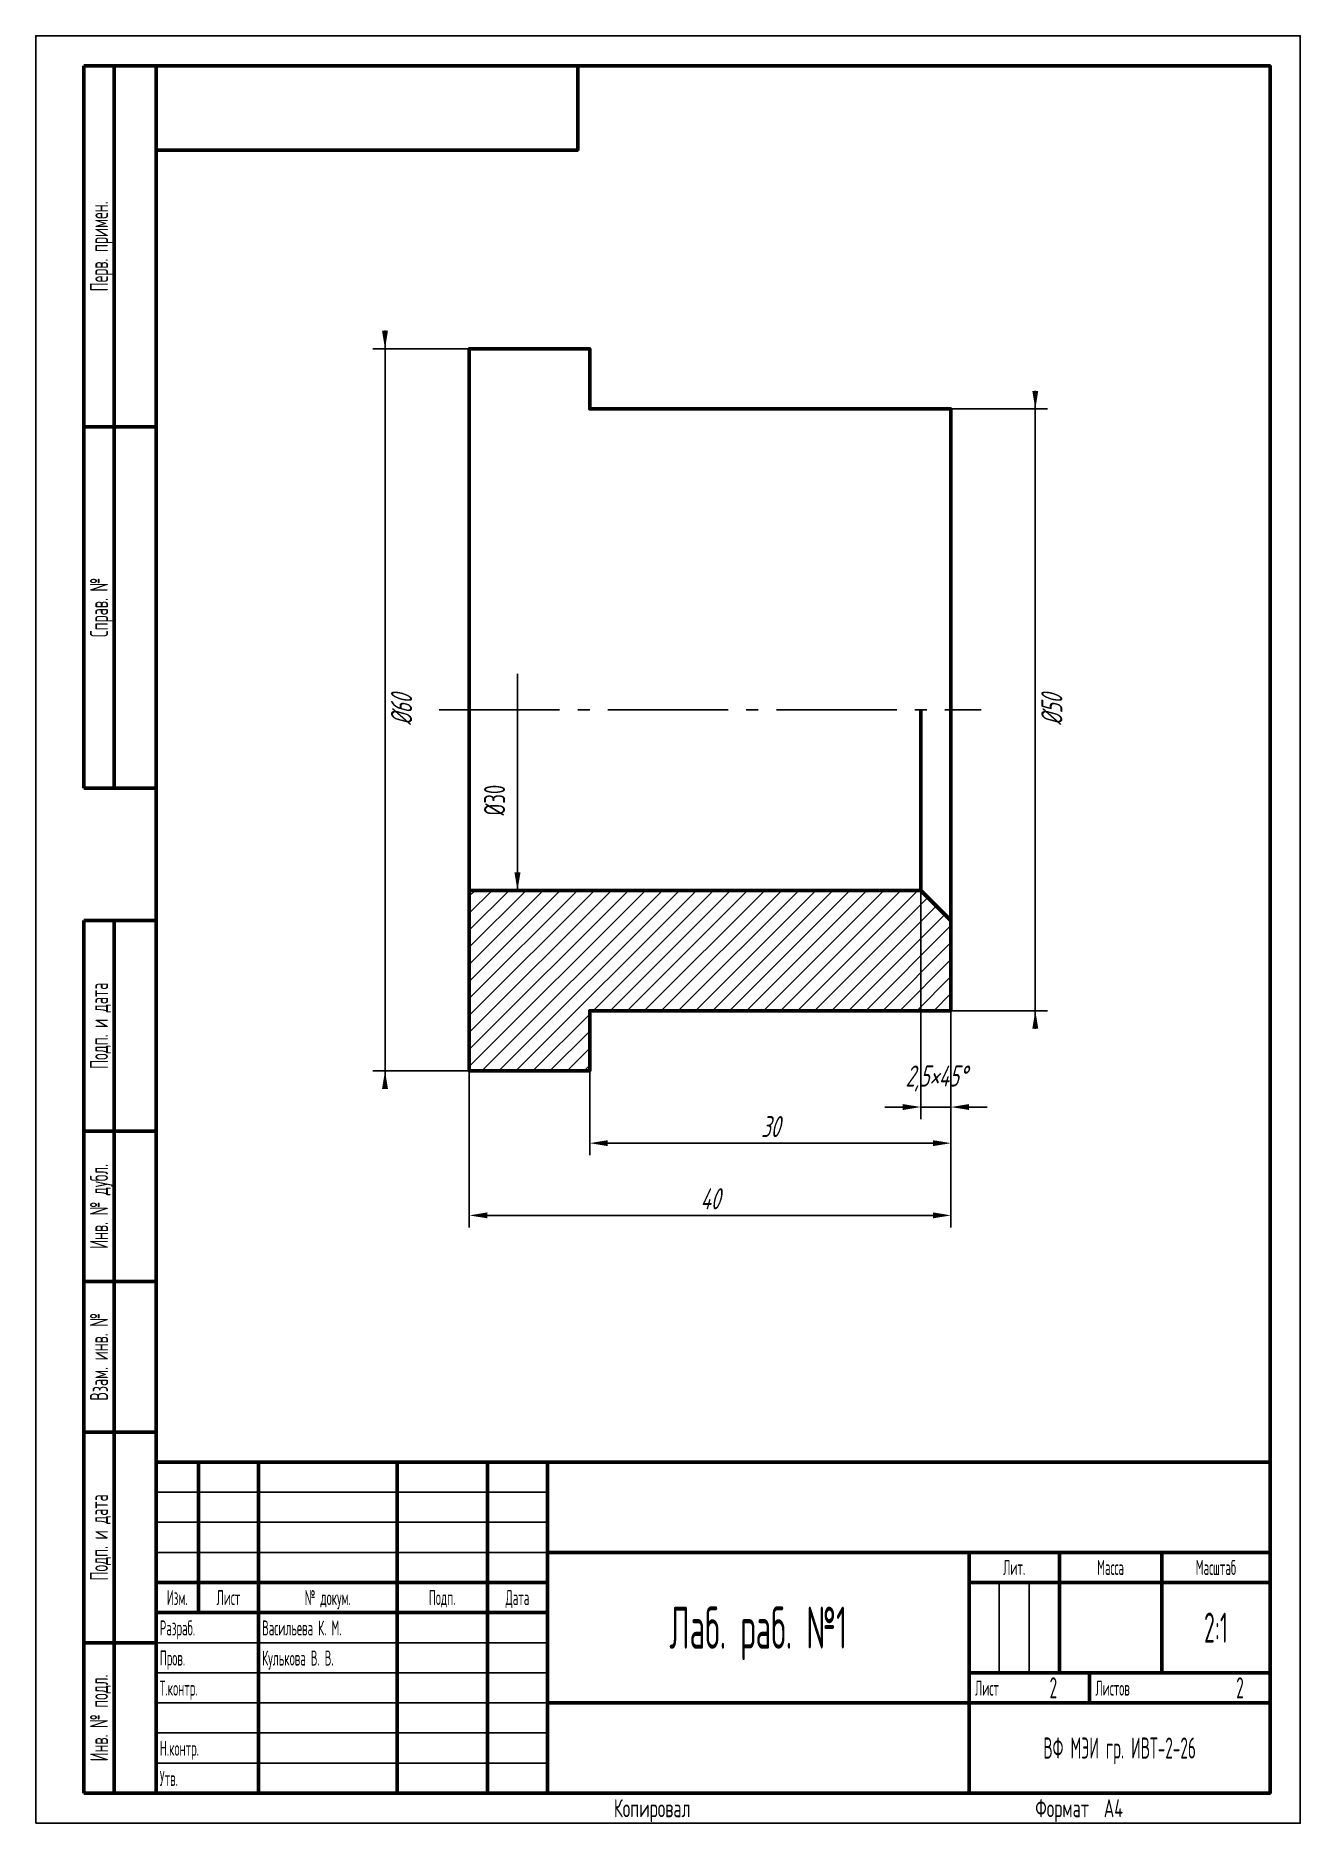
# Model space of a CAD drawing. Header units: millimetres. Extents: x 0 to 210, y 0 to 297.
import ezdxf
from ezdxf.enums import TextEntityAlignment as Align

# ---------------------------------------------------------------- set-up
doc = ezdxf.new("R2010")
doc.units = ezdxf.units.MM
doc.linetypes.add('AXIS', pattern=[28, 20, -3, 2, -3])
for name, color, linetype, lineweight in [('Осевая', 1, 'AXIS', 25), ('Основная', 7, 'Continuous', 50), ('Размеры', 3, 'Continuous', 25), ('Рамка', 7, 'Continuous', 50), ('Рамка_тонкая', 7, 'Continuous', 25), ('Штриховка', 8, 'Continuous', 25)]:
    doc.layers.add(name, color=color, linetype=linetype, lineweight=lineweight)
doc.styles.add('GOST', font='GOST type A.ttf', dxfattribs={"width": 0.8, "oblique": 15})
doc.dimstyles.new('ГОСТ', dxfattribs={"dimtxt": 3.5, "dimasz": 3, "dimexe": 2, "dimexo": 0, "dimgap": 1, "dimtad": 1, "dimdec": 1, "dimlfac": 0.5, "dimtxsty": 'GOST', "dimcen": 2.5, "dimclrd": 3, "dimclre": 3, "dimclrt": 3, "dimazin": 3, "dimtfac": 1, "dimtmove": 0, "dimatfit": 3, "dimlwd": 25, "dimlwe": 25})

msp = doc.modelspace()

# ---------------------------------------------------------------- hatches: boundary and pattern name
at = {"layer": 'Размеры'}
msp.add_hatch(color=3, dxfattribs=at).paths.add_polyline_path([(80, 155), (80.5, 158), (79.5, 158)])
at = {"layer": 'Штриховка'}
h = msp.add_hatch(dxfattribs=at)
h.set_pattern_fill('ANSI31', scale=0.62992)
h.paths.add_polyline_path([(72, 155), (147, 155), (152, 150), (152, 135), (92, 135), (92, 125), (72, 125)])

# ---------------------------------------------------------------- linework, layer by layer
at = {"layer": 'Осевая'}
msp.add_line((67, 185), (157, 185), dxfattribs=at)
at = {"layer": 'Основная'}
for p, q in [((72, 155), (72, 185)), ((147, 155), (147, 185)), ((152, 150), (152, 185))]:
    msp.add_line(p, q, dxfattribs=at)
msp.add_lwpolyline([(72, 185), (72, 245), (92, 245), (92, 235), (152, 235), (152, 185)], dxfattribs=at)
msp.add_lwpolyline([(72, 155), (147, 155), (152, 150), (152, 135), (92, 135), (92, 125), (72, 125)], close=True, dxfattribs=at)
at = {"layer": 'Размеры'}
msp.add_line((80, 191), (80, 155), dxfattribs=at)
at = {"layer": 'Рамка'}
for p, q in [((8, 172), (8, 292)), ((8, 292), (20, 292)), ((13, 172), (13, 292)), ((8, 232), (20, 232)), ((8, 172), (20, 172)), ((8, 5), (8, 150)), ((8, 150), (20, 150)), ((13, 5), (13, 150)), ((8, 115), (20, 115)), ((8, 90), (20, 90)), ((8, 65), (20, 65)), ((27, 35), (27, 60)), ((37, 5), (37, 60)), ((60, 5), (60, 60)), ((75, 5), (75, 60)), ((85, 5), (85, 60)), ((85, 45), (205, 45)), ((155, 5), (155, 45)), ((170, 25), (170, 45)), ((187, 25), (187, 45)), ((20, 40), (85, 40)), ((155, 40), (205, 40)), ((20, 35), (85, 35)), ((8, 30), (20, 30)), ((155, 25), (205, 25)), ((175, 20), (175, 25)), ((85, 20), (155, 20)), ((155, 20), (205, 20)), ((8, 5), (20, 5))]:
    msp.add_line(p, q, dxfattribs=at)
msp.add_lwpolyline([(20, 5), (205, 5), (205, 292), (20, 292)], close=True, dxfattribs=at)
for points in [[(20, 278), (90, 278), (90, 292)], [(20, 5), (20, 60), (205, 60)]]:
    msp.add_lwpolyline(points, dxfattribs=at)
at = {"layer": 'Рамка_тонкая'}
for p, q in [((20, 55), (85, 55)), ((20, 50), (85, 50)), ((20, 45), (85, 45)), ((160, 25), (160, 40)), ((165, 25), (165, 40)), ((20, 30), (85, 30)), ((20, 25), (85, 25)), ((20, 20), (85, 20)), ((20, 15), (85, 15)), ((20, 10), (85, 10))]:
    msp.add_line(p, q, dxfattribs=at)
msp.add_lwpolyline([(0, 0), (210, 0), (210, 297), (0, 297)], close=True, dxfattribs=at)

# ---------------------------------------------------------------- texts
at = {"layer": 'Размеры', "style": 'GOST', "width": 0.8}
msp.add_text('%%c30', height=3.5, rotation=90, dxfattribs=at).set_placement((79, 170), align=Align.BOTTOM_CENTER)
at = {"layer": 'Рамка_тонкая', "style": 'GOST', "width": 0.7}
for s, p in [('Перв. примен.', (10.5, 262)), ('Справ. №', (10.5, 202)), ('Подп. и дата', (10.5, 132.5)), ('Инв. № дубл.', (10.5, 102.5)), ('Взам. инв. №', (10.5, 77.5)), ('Подп. и дата', (10.5, 47.5)), ('Инв. № подл.', (10.5, 17.5))]:
    msp.add_text(s, height=3, rotation=90, dxfattribs=at).set_placement(p, align=Align.MIDDLE_CENTER)
at = {"layer": 'Рамка_тонкая', "style": 'GOST', "width": 0.65}
for s, height, p in [('Лит.', 2.5, (162.5, 42.5)), ('Масса', 2.5, (178.5, 42.5)), ('Масштаб', 2.5, (196, 42.5)), ('Изм.', 2.5, (23.5, 37.5)), ('Лист', 2.5, (32, 37.5)), ('№ докум.', 2.5, (48.5, 37.5)), ('Подп.', 2.5, (67.5, 37.5)), ('Дата', 2.5, (80, 37.5)), ('Лаб. раб. №1', 7, (120, 32.5)), ('2:1', 5, (196, 32.5)), ('2', 3.5, (169, 22.5)), ('2', 3.5, (200, 22.5)), ('ВФ МЭИ гр. ИВТ-2-26', 3.5, (180, 12.5))]:
    msp.add_text(s, height=height, dxfattribs=at).set_placement(p, align=Align.MIDDLE_CENTER)
at = {"layer": 'Рамка_тонкая', "style": 'GOST'}
for s, height, width, p in [('Разраб.', 2.5, 0.65, (20.6, 31.2)), ('Васильева К. М.', 2.5, 0.65, (37.6, 31.2)), ('Пров.', 2.5, 0.65, (20.6, 26.2)), ('Кулькова В. В.', 2.5, 0.65, (37.6, 26.2)), ('Т.контр.', 2.5, 0.65, (20.6, 21.2)), ('Лист', 2.5, 0.65, (156, 21.2)), ('Листов', 2.5, 0.65, (176, 21.2)), ('Н.контр.', 2.5, 0.65, (20.6, 11.2)), ('Утв.', 2.5, 0.65, (20.6, 6.2)), ('Копировал', 3, 0.8, (96, 1)), ('Формат  А4', 3, 0.8, (166, 1))]:
    msp.add_text(s, height=height, dxfattribs=dict(at, width=width)).set_placement(p)

# ---------------------------------------------------------------- dimensions: what is measured, and where the dimension line sits
at = {"layer": 'Размеры'}
for base, p1, p2, text in [((58, 245), (72, 245), (72, 125), '%%c60'), ((166, 235), (152, 235), (152, 135), '%%c50')]:
    msp.add_linear_dim(base=base, p1=p1, p2=p2, angle=90, text=text, dimstyle='ГОСТ', dxfattribs=at).render()
msp.add_linear_dim(base=(147, 119), p1=(147, 155), p2=(152, 150), text='2,5×45°', dimstyle='ГОСТ', dxfattribs=at).render()
for base, p1 in [((72, 101), (72, 125)), ((92, 113), (92, 135))]:
    msp.add_linear_dim(base=base, p1=p1, p2=(152, 135), dimstyle='ГОСТ', dxfattribs=at).render()

doc.saveas('drawing.dxf')
